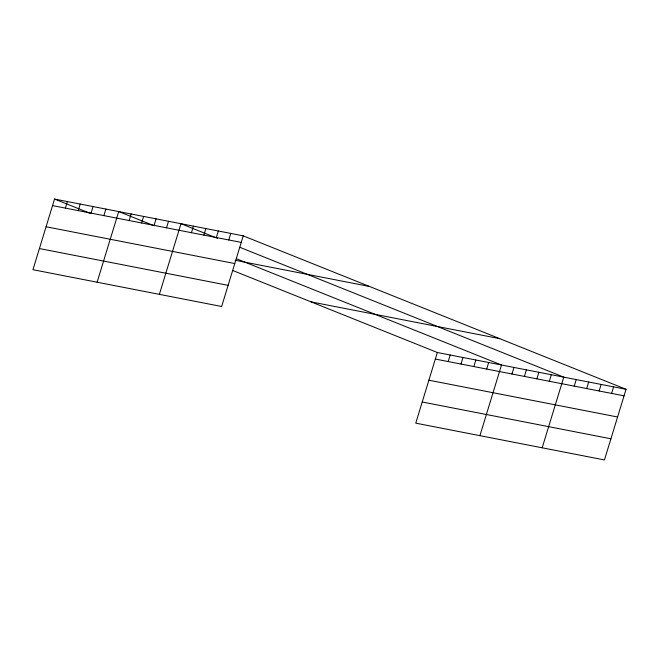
<?xml version="1.0" encoding="UTF-8"?>
<svg xmlns="http://www.w3.org/2000/svg" width="659" height="659" viewBox="0 0 659 659"><rect width="100%" height="100%" fill="white"/><g stroke="black" fill="none" stroke-linecap="round" stroke-linejoin="round"><path stroke-width="0.99" d="M243.245 235.848L54.549 199.059L32.95 269.704L221.646 306.501L243.245 235.848L626.05 389.296L604.451 459.941L415.755 423.152L437.354 352.499L626.05 389.296M65.381 208.104L67.383 201.555M78.207 210.608L80.209 204.059M91.041 213.112L93.043 206.564M103.875 215.617L105.877 209.06M97.104 282.217L118.711 211.564L154.264 225.815M129.156 220.543L131.157 213.994M141.611 222.973L143.613 216.424M154.066 225.403L156.068 218.854M166.521 227.825L168.523 221.276M159.379 294.359L180.978 223.706L217.47 238.336M191.431 232.685L193.433 226.136M203.878 235.115L205.888 228.566M216.333 237.545L218.335 230.988M228.788 239.967L230.79 233.418M448.186 361.552L450.188 355.003M461.012 364.056L463.013 357.507M473.846 366.561L475.847 360.012M486.68 369.056L488.681 362.508M479.909 435.665L501.507 365.012L236.614 258.83M511.961 373.991L513.962 367.442M524.416 376.421L526.417 369.872M536.871 378.851L538.873 372.294M549.326 381.273L551.328 374.724M542.184 447.807L563.783 377.154L239.925 247.339M574.228 386.133L576.238 379.584M586.683 388.563L588.685 382.014M599.138 390.985L601.14 384.436M611.593 393.415L613.595 386.866M52.547 205.608L241.243 242.397M235.164 260.28L369.575 286.484M46.081 226.762L234.777 263.551M39.416 248.55L228.113 285.347M311.032 301.863L499.728 338.66M435.352 359.056L624.048 395.845M428.885 380.202L617.582 416.999M422.221 401.998L610.918 438.795M54.549 199.059L90.11 213.31M232.94 270.561L437.354 352.499"/></g></svg>
